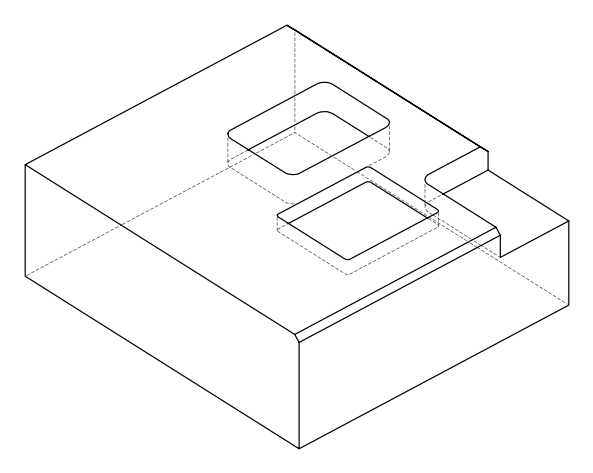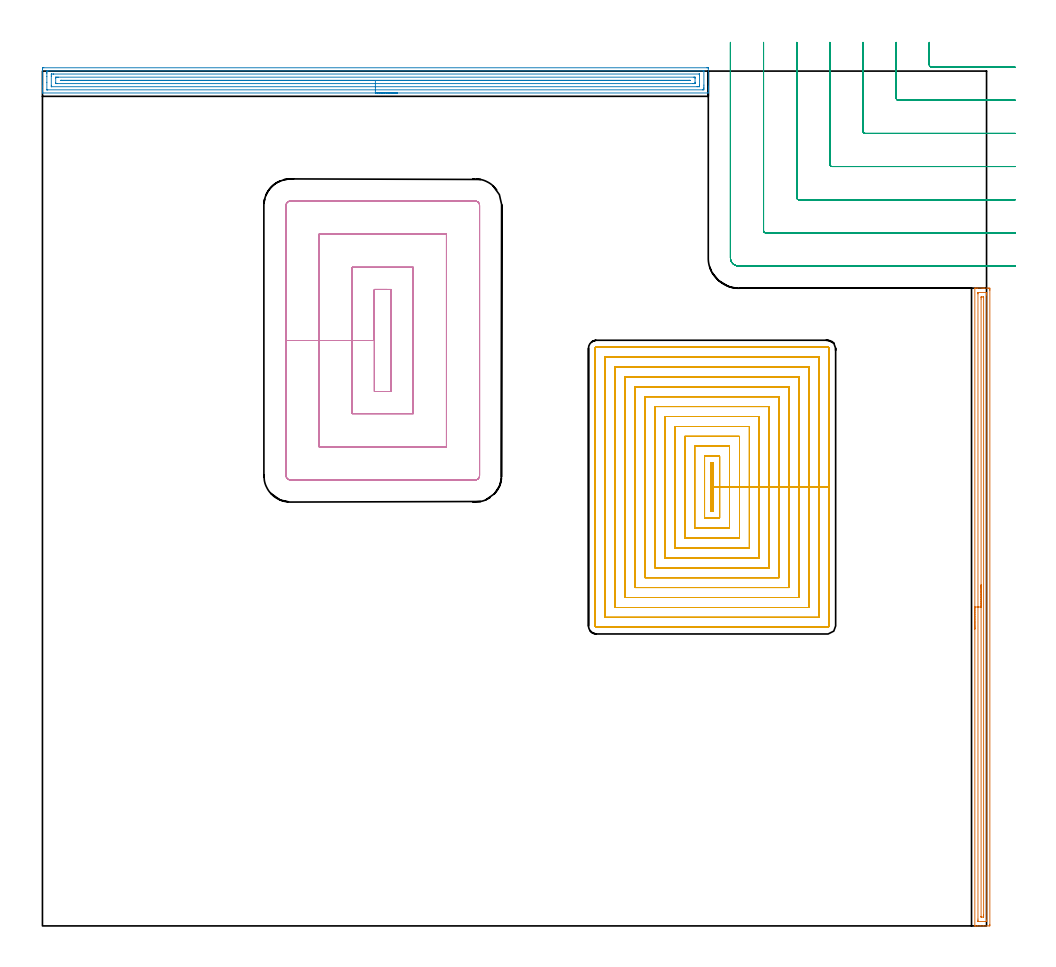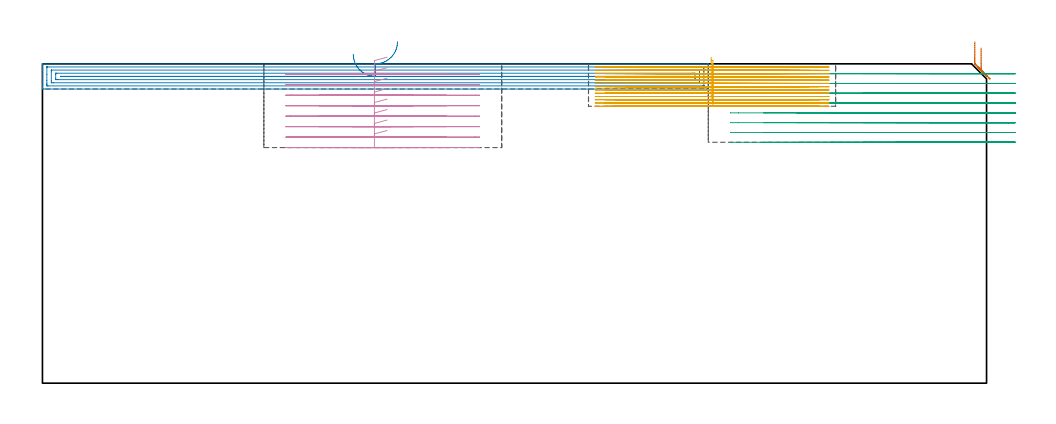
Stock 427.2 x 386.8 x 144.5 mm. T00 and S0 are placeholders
(PLAN: 5 operations, 2 tool changes, 141.5 min)
(1 AREA_MILL | FG_CHAMFER_SURFACE | UGT0205_001 | 7.11 min | 6775 mm3)
(2 AREA_MILL_1 | FG_CHAMFER_SURFACE_1 | UGT0205_001 | 12.21 min | 19964 mm3)
(3 MILL_CORNER_NOTCH_RECTANGULAR | CORNER_NOTCH_RECTANGULAR | UGT0201_094 | Follow Part, ap 5, ae 75% | 17.21 min | 436996 mm3)
(4 MILL_RECTANGULAR_POCKET | POCKET_RECTANGULAR_STRAIGHT | UGT0201_094 | Follow Part, ap 5, ae 75% | 18.09 min | 591658 mm3)
(5 MILL_RECTANGULAR_POCKET_1 | POCKET_RECTANGULAR_STRAIGHT_1 | UGT0201_014 | Follow Part, ap 1.5, ae 75% | 86.94 min | 285097 mm3)
(TOOL UGT0205_001 | Chamfer Mill 20 x 3 x 45 deg. | D20 FL50 Z2)
(TOOL UGT0201_094 | End mill 20 mm | D20 FL38 Z4)
(TOOL UGT0201_014 | End mill 6 mm | D6 FL24 Z4)
(OP 1 AREA_MILL)
G17 G21 G94 G90
T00 M6
G54
G17 G0 G90 X421.9 Y134.3 S1061 M3
G43 Z154.5 H0
G94 G1 Y134.338 Z153.628 F250.
Y134.452 Z152.763
Y134.641 Z151.912
Y134.903 Z151.08
Y135.237 Z150.274
Y135.64 Z149.5
Y136.108 Z148.764
Y136.64 Z148.072
Y137.229 Z147.429
Y137.872 Z146.84
Y138.564 Z146.308
Y139.3 Z145.84
Y140.074 Z145.437
Y140.88 Z145.103
Y141.712 Z144.841
Y142.564 Z144.652
Y143.428 Z144.538
Y144.3 Z144.5
Y288.44
X421.902 Y288.59 Z144.488
X422.021 Y288.598 Z144.371
X422.145 Y288.6 Z144.254
X422.489 Z143.91
X423.116 Z143.279
X425.176 Z141.221
X425.737 Z140.658
X426.33 Z140.065
X428.078 Z138.319
X428.358 Y288.597 Z138.039
X428.693 Y288.59 Z137.704
X428.698 Y288.341 Z137.701
X428.7 Y287.994 Z137.7
Y287.644
Y0.606
X428.698 Y0.259 Z137.701
X428.693 Y0.01 Z137.704
X428.358 Y0. Z138.039
X425.737 Z140.658
X424.303 Z142.094
X423.116 Z143.279
X422.145 Z144.254
X422.022 Z144.37
X422.009 Y0.001 Z144.383
X421.902 Y0.01 Z144.488
X421.9 Y0.16 Z144.5
Y144.3
X423.314 Z143.086
X423.315 Y286.006 Z143.085
X423.316 Y286.209 Z143.084
X423.32 Y286.553 Z143.08
X423.321 Y286.587 Z143.079
X423.377 Y286.592 Z143.023
X423.479 Y286.597 Z142.921
X423.607 Y286.599 Z142.793
X427.102 Z139.298
X427.239 Y286.593 Z139.161
X427.265 Y286.59 Z139.135
X427.279 Y286.582 Z139.121
X427.281 Y286.552 Z139.119
X427.284 Y286.413 Z139.116
X427.285 Y286.209 Z139.115
X427.286 Y285.519 Z139.114
X427.285 Y2.594 Z139.115
X427.284 Y2.391 Z139.116
X427.28 Y2.047 Z139.12
X427.279 Y2.013 Z139.121
X427.223 Y2.008 Z139.177
X427.121 Y2.003 Z139.279
X426.993 Y2.001 Z139.407
X423.498 Z142.902
X423.361 Y2.007 Z143.039
X423.335 Y2.01 Z143.065
X423.321 Y2.018 Z143.079
X423.319 Y2.048 Z143.081
X423.316 Y2.187 Z143.084
X423.315 Y2.391 Z143.085
X423.314 Y3.081 Z143.086
Y144.3
X424.728 Z141.672
X424.729 Y283.669 Z141.671
X424.732 Y284.424 Z141.668
X424.735 Y284.555 Z141.665
X424.74 Y284.59 Z141.66
X424.777 Y284.594 Z141.623
X424.863 Y284.597 Z141.537
X425.564 Y284.6 Z140.836
X425.737 Z140.663
X425.794 Y284.598 Z140.606
X425.84 Y284.594 Z140.56
X425.864 Y284.59 Z140.536
X425.866 Y284.56 Z140.534
X425.87 Y284.424 Z140.53
X425.871 Y284.286 Z140.529
Y4.931
X425.868 Y4.176 Z140.532
X425.865 Y4.045 Z140.535
X425.86 Y4.01 Z140.54
X425.823 Y4.006 Z140.577
X425.737 Y4.003 Z140.663
X425.036 Y4. Z141.364
X424.863 Z141.537
X424.806 Y4.002 Z141.594
X424.76 Y4.006 Z141.64
X424.736 Y4.01 Z141.664
X424.734 Y4.04 Z141.666
X424.73 Y4.176 Z141.67
X424.729 Y4.314 Z141.671
X424.728 Y144.3 Z141.672
Y145.172 Z141.71
Y146.036 Z141.823
Y146.888 Z142.012
Y147.72 Z142.275
Y148.526 Z142.608
Y149.3 Z143.011
Y150.036 Z143.48
Y150.728 Z144.011
Y151.371 Z144.6
Y151.96 Z145.244
Y152.492 Z145.936
Y152.96 Z146.672
Y153.363 Z147.445
Y153.697 Z148.251
Y153.959 Z149.083
Y154.148 Z149.935
Y154.262 Z150.8
Y154.3 Z151.672
G0 Z154.5
M5
M2
(OP 2 AREA_MILL_1)
G17 G21 G94 G90
T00 M6
G54
G17 G0 G90 X160.65 Y376.9 S1061 M3
G43 Z154.5 H0
G94 G1 X160.612 Z153.628 F250.
X160.498 Z152.763
X160.309 Z151.912
X160.047 Z151.08
X159.713 Z150.274
X159.31 Z149.5
X158.842 Z148.764
X158.31 Z148.072
X157.721 Z147.429
X157.078 Z146.84
X156.386 Z146.308
X155.65 Z145.84
X154.876 Z145.437
X154.07 Z145.103
X153.238 Z144.841
X152.387 Z144.652
X151.522 Z144.538
X150.65 Z144.5
X0.168
X0.01 Y376.906 Z144.493
X0. Y377.218 Z144.182
Y377.543 Z143.857
Y378.203 Z143.192
Y379.412 Z141.985
Y379.962 Z141.433
Y387.272 Z134.125
X0.005 Y387.877 Z133.521
X0.01 Y388.292 Z133.106
X0.189 Y388.296 Z133.103
X0.614 Y388.3 Z133.1
X300.686
X301.154 Y388.295 Z133.103
X301.29 Y388.292 Z133.106
X301.3 Y388.151 Z133.246
Y379.962 Z141.433
Y379.412 Z141.985
Y379.082 Z142.314
Y378.533 Z142.863
Y378.203 Z143.192
Y377.217 Z144.183
X301.29 Y376.906 Z144.493
X301.132 Y376.9 Z144.5
X150.65
Y378.314 Z143.086
X2.4 Y378.315 Z143.085
X2.286
X2.038 Y378.32 Z143.08
X2.014 Y378.321 Z143.079
X2.009 Y378.337 Z143.063
X2.003 Y378.368 Z143.032
X2.001 Y378.399 Z143.001
X2. Y381.72 Z139.68
Y384.359 Z137.041
Y385.632 Z135.768
X2.002 Y386.118 Z135.282
X2.006 Y386.506 Z134.894
X2.02 Y386.879 Z134.521
X2.4 Y386.884 Z134.516
X2.514 Y386.885 Z134.515
X298.9
X299.014
X299.262 Y386.88 Z134.52
X299.286 Y386.879 Z134.521
X299.291 Y386.863 Z134.537
X299.297 Y386.832 Z134.568
X299.299 Y386.801 Z134.599
X299.3 Y380.447 Z140.953
Y379.568 Z141.832
X299.298 Y379.082 Z142.318
X299.294 Y378.694 Z142.706
X299.28 Y378.321 Z143.079
X298.9 Y378.316 Z143.084
X298.786 Y378.315 Z143.085
X150.65 Y378.314 Z143.086
Y379.728 Z141.672
X4.186 Y379.729 Z141.671
X4.108 Y379.73 Z141.67
X4.045 Y379.733 Z141.667
X4.012 Y379.735 Z141.665
X4.009 Y379.779 Z141.621
X4.003 Y379.962 Z141.438
X4.001 Y380.145 Z141.255
X4. Y384.542 Z136.858
X4.004 Y385.238 Z136.162
X4.009 Y385.413 Z135.987
X4.018 Y385.465 Z135.935
X4.069 Y385.467 Z135.933
X4.186 Y385.469 Z135.931
X4.843 Y385.471 Z135.929
X5.079
X297.114
X297.193 Y385.47 Z135.93
X297.255 Y385.467 Z135.933
X297.288 Y385.465 Z135.935
X297.291 Y385.421 Z135.979
X297.297 Y385.238 Z136.162
X297.299 Y385.055 Z136.345
X297.3 Y380.658 Z140.742
X297.296 Y379.962 Z141.438
X297.291 Y379.787 Z141.613
X297.282 Y379.735 Z141.665
X297.232 Y379.733 Z141.667
X297.114 Y379.731 Z141.669
X296.457 Y379.729 Z141.671
X296.221 Y379.728 Z141.672
X150.65
Y381.143 Z140.257
X6.559
X6.133 Y381.145 Z140.255
X6.044 Y381.147 Z140.253
X6.01 Y381.15 Z140.25
X6.006 Y381.193 Z140.207
X6.003 Y381.293 Z140.107
X6. Y381.693 Z139.707
Y383.479 Z137.921
X6.006 Y383.905 Z137.495
X6.01 Y384.011 Z137.389
X6.02 Y384.051 Z137.349
X6.084 Y384.053 Z137.347
X6.28 Y384.056 Z137.344
X6.866 Y384.057 Z137.343
X7.172
X294.741
X295.167 Y384.055 Z137.345
X295.256 Y384.053 Z137.347
X295.29 Y384.05 Z137.35
X295.294 Y384.007 Z137.393
X295.297 Y383.907 Z137.493
X295.3 Y383.506 Z137.894
Y381.748 Z139.652
Y381.72 Z139.68
X295.294 Y381.294 Z140.106
X295.29 Y381.189 Z140.211
X295.28 Y381.149 Z140.251
X295.216 Y381.147 Z140.253
X295.02 Y381.144 Z140.256
X294.434 Y381.143 Z140.257
X294.128
X150.65
Y382.557 Z138.843
X8.695
X8.652 Y382.559 Z138.841
X8.1 Y382.6 Z138.8
X8.61 Y382.641 Z138.759
X8.652 Y382.642 Z138.758
X292.605
X292.648 Y382.641 Z138.759
X293.2 Y382.6 Z138.8
X292.69 Y382.559 Z138.841
X292.648 Y382.558 Z138.842
X150.65 Y382.557 Z138.843
X149.778 Z138.881
X148.914 Z138.995
X148.062 Z139.184
X147.23 Z139.446
X146.424 Z139.78
X145.65 Z140.183
X144.914 Z140.652
X144.222 Z141.183
X143.579 Z141.772
X142.99 Z142.415
X142.458 Z143.107
X141.99 Z143.843
X141.587 Z144.617
X141.253 Z145.423
X140.991 Z146.255
X140.802 Z147.107
X140.688 Z147.972
X140.65 Z148.843
G0 Z154.5
M5
M2
(OP 3 MILL_CORNER_NOTCH_RECTANGULAR)
G17 G21 G94 G90
T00 M6
G54
G17 G0 G90 X401.3 Y399.8 S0 M3
G43 Z154.5 H0
Z140.062
G94 G1 Y396.8 F250.
Y389.593 F500.
G3 X402.293 Y388.6 R1.
G1 X437.037
X440.037 F250.
G0 Z154.5
X386.3 Y399.8
Z140.062
G1 Y396.8
Y374.593 F500.
G3 X387.293 Y373.6 R1.
G1 X437.2
X440.2 F250.
G0 Z154.5
X371.3 Y399.8
Z140.062
G1 Y396.8
Y359.594 F500.
G3 X372.294 Y358.6 R1.
G1 X437.2
X440.2 F250.
G0 Z154.5
X356.3 Y399.8
Z140.062
G1 Y396.8
Y344.594 F500.
G3 X357.294 Y343.6 R1.
G1 X437.2
X440.2 F250.
G0 Z154.5
X341.3 Y399.8
Z140.062
G1 Y396.8
Y329.595 F500.
G3 X342.295 Y328.6 R1.
G1 X437.2
X440.2 F250.
G0 Z154.5
X326.3 Y399.8
Z140.062
G1 Y396.8
Y314.595 F500.
G3 X327.295 Y313.6 R1.
G1 X437.2
X440.2 F250.
G0 Z154.5
X311.3 Y399.8
Z140.062
G1 Y396.8
Y302.3 F500.
G3 X315. Y298.6 R3.7
G1 X437.2
X440.2 F250.
G0 Z154.5
X401.3 Y399.8
Z135.625
G1 Y396.8
Y389.593 F500.
G3 X402.293 Y388.6 R1.
G1 X437.037
X440.037 F250.
G0 Z154.5
X386.3 Y399.8
Z135.625
G1 Y396.8
Y374.593 F500.
G3 X387.293 Y373.6 R1.
G1 X437.2
X440.2 F250.
G0 Z154.5
X371.3 Y399.8
Z135.625
G1 Y396.8
Y359.594 F500.
G3 X372.294 Y358.6 R1.
G1 X437.2
X440.2 F250.
G0 Z154.5
X356.3 Y399.8
Z135.625
G1 Y396.8
Y344.594 F500.
G3 X357.294 Y343.6 R1.
G1 X437.2
X440.2 F250.
G0 Z154.5
X341.3 Y399.8
Z135.625
G1 Y396.8
Y329.595 F500.
G3 X342.295 Y328.6 R1.
G1 X437.2
X440.2 F250.
G0 Z154.5
X326.3 Y399.8
Z135.625
G1 Y396.8
Y314.595 F500.
G3 X327.295 Y313.6 R1.
G1 X437.2
X440.2 F250.
G0 Z154.5
X311.3 Y399.8
Z135.625
G1 Y396.8
Y302.3 F500.
G3 X315. Y298.6 R3.7
G1 X437.2
X440.2 F250.
G0 Z154.5
X401.3 Y399.8
Z131.187
G1 Y396.8
Y389.593 F500.
G3 X402.293 Y388.6 R1.
G1 X437.037
X440.037 F250.
G0 Z154.5
X386.3 Y399.8
Z131.187
G1 Y396.8
Y374.594 F500.
G3 X387.294 Y373.6 R1.
G1 X437.2
X440.2 F250.
G0 Z154.5
X371.3 Y399.8
Z131.187
G1 Y396.8
Y359.594 F500.
G3 X372.294 Y358.6 R1.
G1 X437.2
X440.2 F250.
G0 Z154.5
X356.3 Y399.8
Z131.187
G1 Y396.8
Y344.594 F500.
G3 X357.294 Y343.6 R1.
G1 X437.2
X440.2 F250.
G0 Z154.5
X341.3 Y399.8
Z131.187
G1 Y396.8
Y329.595 F500.
G3 X342.295 Y328.6 R1.
G1 X437.2
X440.2 F250.
G0 Z154.5
X326.3 Y399.8
Z131.187
G1 Y396.8
Y314.595 F500.
G3 X327.295 Y313.6 R1.
G1 X437.2
X440.2 F250.
G0 Z154.5
X311.3 Y399.8
Z131.187
G1 Y396.8
Y302.3 F500.
G3 X315. Y298.6 R3.7
G1 X437.2
X440.2 F250.
G0 Z154.5
X401.3 Y399.8
Z126.75
G1 Y396.8
Y389.593 F500.
G3 X402.293 Y388.6 R1.
G1 X437.037
X440.037 F250.
G0 Z154.5
X386.3 Y399.8
Z126.75
G1 Y396.8
Y374.594 F500.
G3 X387.294 Y373.6 R1.
G1 X437.2
X440.2 F250.
G0 Z154.5
X371.3 Y399.8
Z126.75
G1 Y396.8
Y359.594 F500.
G3 X372.294 Y358.6 R1.
G1 X437.2
X440.2 F250.
G0 Z154.5
X356.3 Y399.8
Z126.75
G1 Y396.8
Y344.594 F500.
G3 X357.294 Y343.6 R1.
G1 X437.2
X440.2 F250.
G0 Z154.5
X341.3 Y399.8
Z126.75
G1 Y396.8
Y329.595 F500.
G3 X342.295 Y328.6 R1.
G1 X437.2
X440.2 F250.
G0 Z154.5
X326.3 Y399.8
Z126.75
G1 Y396.8
Y314.595 F500.
G3 X327.295 Y313.6 R1.
G1 X437.2
X440.2 F250.
G0 Z154.5
X311.3 Y399.8
Z126.75
G1 Y396.8
Y302.3 F500.
G3 X315. Y298.6 R3.7
G1 X437.2
X440.2 F250.
G0 Z154.5
X401.3 Y399.8
Z122.312
G1 Y396.8
Y389.593 F500.
G3 X402.293 Y388.6 R1.
G1 X437.037
X440.037 F250.
G0 Z154.5
X386.3 Y399.8
Z122.312
G1 Y396.8
Y374.594 F500.
G3 X387.294 Y373.6 R1.
G1 X437.2
X440.2 F250.
G0 Z154.5
X371.3 Y399.8
Z122.312
G1 Y396.8
Y359.594 F500.
G3 X372.294 Y358.6 R1.
G1 X437.2
X440.2 F250.
G0 Z154.5
X356.3 Y399.8
Z122.312
G1 Y396.8
Y344.594 F500.
G3 X357.294 Y343.6 R1.
G1 X437.2
X440.2 F250.
G0 Z154.5
X341.3 Y399.8
Z122.312
G1 Y396.8
Y329.595 F500.
G3 X342.295 Y328.6 R1.
G1 X437.2
X440.2 F250.
G0 Z154.5
X326.3 Y399.8
Z122.312
G1 Y396.8
Y314.595 F500.
G3 X327.295 Y313.6 R1.
G1 X437.2
X440.2 F250.
G0 Z154.5
X311.3 Y399.8
Z122.312
G1 Y396.8
Y302.3 F500.
G3 X315. Y298.6 R3.7
G1 X437.2
X440.2 F250.
G0 Z154.5
X401.3 Y399.8
Z117.875
G1 Y396.8
Y389.593 F500.
G3 X402.293 Y388.6 R1.
G1 X437.037
X440.037 F250.
G0 Z154.5
X386.3 Y399.8
Z117.875
G1 Y396.8
Y374.594 F500.
G3 X387.294 Y373.6 R1.
G1 X437.2
X440.2 F250.
G0 Z154.5
X371.3 Y399.8
Z117.875
G1 Y396.8
Y359.594 F500.
G3 X372.294 Y358.6 R1.
G1 X437.2
X440.2 F250.
G0 Z154.5
X356.3 Y399.8
Z117.875
G1 Y396.8
Y344.594 F500.
G3 X357.294 Y343.6 R1.
G1 X437.2
X440.2 F250.
G0 Z154.5
X341.3 Y399.8
Z117.875
G1 Y396.8
Y329.595 F500.
G3 X342.295 Y328.6 R1.
G1 X437.2
X440.2 F250.
G0 Z154.5
X326.3 Y399.8
Z117.875
G1 Y396.8
Y314.595 F500.
G3 X327.295 Y313.6 R1.
G1 X437.2
X440.2 F250.
G0 Z154.5
X311.3 Y399.8
Z117.875
G1 Y396.8
Y302.3 F500.
G3 X315. Y298.6 R3.7
G1 X437.2
X440.2 F250.
G0 Z154.5
X401.3 Y399.8
Z113.437
G1 Y396.8
Y389.593 F500.
G3 X402.293 Y388.6 R1.
G1 X437.037
X440.037 F250.
G0 Z154.5
X386.3 Y399.8
Z113.437
G1 Y396.8
Y374.594 F500.
G3 X387.294 Y373.6 R1.
G1 X437.2
X440.2 F250.
G0 Z154.5
X371.3 Y399.8
Z113.437
G1 Y396.8
Y359.594 F500.
G3 X372.294 Y358.6 R1.
G1 X437.2
X440.2 F250.
G0 Z154.5
X356.3 Y399.8
Z113.437
G1 Y396.8
Y344.594 F500.
G3 X357.294 Y343.6 R1.
G1 X437.2
X440.2 F250.
G0 Z154.5
X341.3 Y399.8
Z113.437
G1 Y396.8
Y329.595 F500.
G3 X342.295 Y328.6 R1.
G1 X437.2
X440.2 F250.
G0 Z154.5
X326.3 Y399.8
Z113.437
G1 Y396.8
Y314.595 F500.
G3 X327.295 Y313.6 R1.
G1 X437.2
X440.2 F250.
G0 Z154.5
X311.3 Y399.8
Z113.437
G1 Y396.8
Y302.3 F500.
G3 X315. Y298.6 R3.7
G1 X437.2
X440.2 F250.
G0 Z154.5
X401.3 Y399.8
Z109.
G1 Y396.8
Y389.593 F500.
G3 X402.293 Y388.6 R1.
G1 X437.037
X440.037 F250.
G0 Z154.5
X386.3 Y399.8
Z109.
G1 Y396.8
Y374.594 F500.
G3 X387.294 Y373.6 R1.
G1 X437.2
X440.2 F250.
G0 Z154.5
X371.3 Y399.8
Z109.
G1 Y396.8
Y359.594 F500.
G3 X372.294 Y358.6 R1.
G1 X437.2
X440.2 F250.
G0 Z154.5
X356.3 Y399.8
Z109.
G1 Y396.8
Y344.594 F500.
G3 X357.294 Y343.6 R1.
G1 X437.2
X440.2 F250.
G0 Z154.5
X341.3 Y399.8
Z109.
G1 Y396.8
Y329.595 F500.
G3 X342.295 Y328.6 R1.
G1 X437.2
X440.2 F250.
G0 Z154.5
X326.3 Y399.8
Z109.
G1 Y396.8
Y314.595 F500.
G3 X327.295 Y313.6 R1.
G1 X437.2
X440.2 F250.
G0 Z154.5
X311.3 Y399.8
Z109.
G1 Y396.8
Y302.3 F500.
G3 X315. Y298.6 R3.7
G1 X437.2
X440.2 F250.
G0 Z154.5
M5
M2
(OP 4 MILL_RECTANGULAR_POCKET)
G17 G21 G94 G90
T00 M6
G54
G17 G0 G90 X155.977 Y288. S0 M3
G43 Z154.5 H0
Z147.5
G94 G1 X150.2 Z145.952 F250.
Y264.9 Z139.762
Y241.8 F500.
X157.8
Y288.
X150.2
Y264.9
X140.2
Y231.8
X167.8
Y298.
X140.2
Y264.9
X125.2
Y216.8
X182.8
Y313.
X125.2
Y264.9
X110.2
Y203.8
G3 X112.2 Y201.8 R2.
G1 X195.8
G3 X197.8 Y203.8 R2.
G1 Y326.
G3 X195.8 Y328. R2.
G1 X112.2
G3 X110.2 Y326. R2.
G1 Y264.9
Y263.9
G0 X155.977 Y288. Z142.762
G1 X150.2 Z141.215 F250.
Y264.9 Z135.025
Y241.8 F500.
X157.8
Y288.
X150.2
Y264.9
X140.2
Y231.8
X167.8
Y298.
X140.2
Y264.9
X125.2
Y216.8
X182.8
Y313.
X125.2
Y264.9
X110.2
Y203.8
G3 X112.2 Y201.8 R2.
G1 X195.8
G3 X197.8 Y203.8 R2.
G1 Y326.
G3 X195.8 Y328. R2.
G1 X112.2
G3 X110.2 Y326. R2.
G1 Y264.9
Y263.9
G0 X155.977 Y288. Z138.025
G1 X150.2 Z136.477 F250.
Y264.9 Z130.287
Y241.8 F500.
X157.8
Y288.
X150.2
Y264.9
X140.2
Y231.8
X167.8
Y298.
X140.2
Y264.9
X125.2
Y216.8
X182.8
Y313.
X125.2
Y264.9
X110.2
Y203.8
G3 X112.2 Y201.8 R2.
G1 X195.8
G3 X197.8 Y203.8 R2.
G1 Y326.
G3 X195.8 Y328. R2.
G1 X112.2
G3 X110.2 Y326. R2.
G1 Y264.9
Y263.9
G0 X155.977 Y288. Z133.287
G1 X150.2 Z131.74 F250.
Y264.9 Z125.55
Y241.8 F500.
X157.8
Y288.
X150.2
Y264.9
X140.2
Y231.8
X167.8
Y298.
X140.2
Y264.9
X125.2
Y216.8
X182.8
Y313.
X125.2
Y264.9
X110.2
Y203.8
G3 X112.2 Y201.8 R2.
G1 X195.8
G3 X197.8 Y203.8 R2.
G1 Y326.
G3 X195.8 Y328. R2.
G1 X112.2
G3 X110.2 Y326. R2.
G1 Y264.9
Y263.9
G0 X155.977 Y288. Z128.55
G1 X150.2 Z127.002 F250.
Y264.9 Z120.812
Y241.8 F500.
X157.8
Y288.
X150.2
Y264.9
X140.2
Y231.8
X167.8
Y298.
X140.2
Y264.9
X125.2
Y216.8
X182.8
Y313.
X125.2
Y264.9
X110.2
Y203.8
G3 X112.2 Y201.8 R2.
G1 X195.8
G3 X197.8 Y203.8 R2.
G1 Y326.
G3 X195.8 Y328. R2.
G1 X112.2
G3 X110.2 Y326. R2.
G1 Y264.9
Y263.9
G0 X155.977 Y288. Z123.812
G1 X150.2 Z122.265 F250.
Y264.9 Z116.075
Y241.8 F500.
X157.8
Y288.
X150.2
Y264.9
X140.2
Y231.8
X167.8
Y298.
X140.2
Y264.9
X125.2
Y216.8
X182.8
Y313.
X125.2
Y264.9
X110.2
Y203.8
G3 X112.2 Y201.8 R2.
G1 X195.8
G3 X197.8 Y203.8 R2.
G1 Y326.
G3 X195.8 Y328. R2.
G1 X112.2
G3 X110.2 Y326. R2.
G1 Y264.9
Y263.9
G0 X155.977 Y288. Z119.075
G1 X150.2 Z117.527 F250.
Y264.9 Z111.337
Y241.8 F500.
X157.8
Y288.
X150.2
Y264.9
X140.2
Y231.8
X167.8
Y298.
X140.2
Y264.9
X125.2
Y216.8
X182.8
Y313.
X125.2
Y264.9
X110.2
Y203.8
G3 X112.2 Y201.8 R2.
G1 X195.8
G3 X197.8 Y203.8 R2.
G1 Y326.
G3 X195.8 Y328. R2.
G1 X112.2
G3 X110.2 Y326. R2.
G1 Y264.9
Y263.9
G0 X155.977 Y288. Z114.337
G1 X150.2 Z112.79 F250.
Y264.9 Z106.6
Y241.8 F500.
X157.8
Y288.
X150.2
Y264.9
X140.2
Y231.8
X167.8
Y298.
X140.2
Y264.9
X125.2
Y216.8
X182.8
Y313.
X125.2
Y264.9
X110.2
Y203.8
G3 X112.2 Y201.8 R2.
G1 X195.8
G3 X197.8 Y203.8 R2.
G1 Y326.
G3 X195.8 Y328. R2.
G1 X112.2
G3 X110.2 Y326. R2.
G1 Y264.9
Y263.9
G0 Z154.5
M5
M2
(OP 5 MILL_RECTANGULAR_POCKET_1)
G17 G21 G94 G90
T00 M6
G54
G17 G0 G90 X302.6 Y192.558 S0 M3
G43 Z154.5 H0
Z147.5
G94 G1 Y187.6 Z146.171 F250.
X303.4 Z145.957
Y198.55 Z143.023
Y209.5 F500.
X302.6
Y187.6
X303.4
Y198.55
X306.4
Y212.5
X299.6
Y184.6
X306.4
Y198.55
X310.9
Y217.
X295.1
Y180.1
X310.9
Y198.55
X315.4
Y221.5
X290.6
Y175.6
X315.4
Y198.55
X319.9
Y226.
X286.1
Y171.1
X319.9
Y198.55
X324.4
Y230.5
X281.6
Y166.6
X324.4
Y198.55
X328.9
Y235.
X277.1
Y162.1
X328.9
Y198.55
X333.4
Y239.5
X272.6
Y157.6
X333.4
Y198.55
X337.9
Y244.
X268.1
Y153.1
X337.9
Y198.55
X342.4
Y248.5
X263.6
Y148.6
X342.4
Y198.55
X346.9
Y253.
X259.1
Y144.1
X346.9
Y198.55
X351.4
Y257.5
X254.6
Y139.6
X351.4
Y198.55
X355.9
Y261.4
G3 X355.3 Y262. R0.6
G1 X250.7
G3 X250.1 Y261.4 R0.6
G1 Y135.7
G3 X250.7 Y135.1 R0.6
G1 X355.3
G3 X355.9 Y135.7 R0.6
G1 Y198.55
Y199.55
G0 X302.6 Y192.558 Z146.023
G1 Y187.6 Z144.694 F250.
X303.4 Z144.48
Y198.55 Z141.546
Y209.5 F500.
X302.6
Y187.6
X303.4
Y198.55
X306.4
Y212.5
X299.6
Y184.6
X306.4
Y198.55
X310.9
Y217.
X295.1
Y180.1
X310.9
Y198.55
X315.4
Y221.5
X290.6
Y175.6
X315.4
Y198.55
X319.9
Y226.
X286.1
Y171.1
X319.9
Y198.55
X324.4
Y230.5
X281.6
Y166.6
X324.4
Y198.55
X328.9
Y235.
X277.1
Y162.1
X328.9
Y198.55
X333.4
Y239.5
X272.6
Y157.6
X333.4
Y198.55
X337.9
Y244.
X268.1
Y153.1
X337.9
Y198.55
X342.4
Y248.5
X263.6
Y148.6
X342.4
Y198.55
X346.9
Y253.
X259.1
Y144.1
X346.9
Y198.55
X351.4
Y257.5
X254.6
Y139.6
X351.4
Y198.55
X355.9
Y261.4
G3 X355.3 Y262. R0.6
G1 X250.7
G3 X250.1 Y261.4 R0.6
G1 Y135.7
G3 X250.7 Y135.1 R0.6
G1 X355.3
G3 X355.9 Y135.7 R0.6
G1 Y198.55
Y199.55
G0 X302.6 Y192.558 Z144.546
G1 Y187.6 Z143.218 F250.
X303.4 Z143.003
Y198.55 Z140.069
Y209.5 F500.
X302.6
Y187.6
X303.4
Y198.55
X306.4
Y212.5
X299.6
Y184.6
X306.4
Y198.55
X310.9
Y217.
X295.1
Y180.1
X310.9
Y198.55
X315.4
Y221.5
X290.6
Y175.6
X315.4
Y198.55
X319.9
Y226.
X286.1
Y171.1
X319.9
Y198.55
X324.4
Y230.5
X281.6
Y166.6
X324.4
Y198.55
X328.9
Y235.
X277.1
Y162.1
X328.9
Y198.55
X333.4
Y239.5
X272.6
Y157.6
X333.4
Y198.55
X337.9
Y244.
X268.1
Y153.1
X337.9
Y198.55
X342.4
Y248.5
X263.6
Y148.6
X342.4
Y198.55
X346.9
Y253.
X259.1
Y144.1
X346.9
Y198.55
X351.4
Y257.5
X254.6
Y139.6
X351.4
Y198.55
X355.9
Y261.4
G3 X355.3 Y262. R0.6
G1 X250.7
G3 X250.1 Y261.4 R0.6
G1 Y135.7
G3 X250.7 Y135.1 R0.6
G1 X355.3
G3 X355.9 Y135.7 R0.6
G1 Y198.55
Y199.55
G0 X302.6 Y192.558 Z143.069
G1 Y187.6 Z141.741 F250.
X303.4 Z141.526
Y198.55 Z138.592
Y209.5 F500.
X302.6
Y187.6
X303.4
Y198.55
X306.4
Y212.5
X299.6
Y184.6
X306.4
Y198.55
X310.9
Y217.
X295.1
Y180.1
X310.9
Y198.55
X315.4
Y221.5
X290.6
Y175.6
X315.4
Y198.55
X319.9
Y226.
X286.1
Y171.1
X319.9
Y198.55
X324.4
Y230.5
X281.6
Y166.6
X324.4
Y198.55
X328.9
Y235.
X277.1
Y162.1
X328.9
Y198.55
X333.4
Y239.5
X272.6
Y157.6
X333.4
Y198.55
X337.9
Y244.
X268.1
Y153.1
X337.9
Y198.55
X342.4
Y248.5
X263.6
Y148.6
X342.4
Y198.55
X346.9
Y253.
X259.1
Y144.1
X346.9
Y198.55
X351.4
Y257.5
X254.6
Y139.6
X351.4
Y198.55
X355.9
Y261.4
G3 X355.3 Y262. R0.6
G1 X250.7
G3 X250.1 Y261.4 R0.6
G1 Y135.7
G3 X250.7 Y135.1 R0.6
G1 X355.3
G3 X355.9 Y135.7 R0.6
G1 Y198.55
Y199.55
G0 X302.6 Y192.558 Z141.592
G1 Y187.6 Z140.264 F250.
X303.4 Z140.049
Y198.55 Z137.115
Y209.5 F500.
X302.6
Y187.6
X303.4
Y198.55
X306.4
Y212.5
X299.6
Y184.6
X306.4
Y198.55
X310.9
Y217.
X295.1
Y180.1
X310.9
Y198.55
X315.4
Y221.5
X290.6
Y175.6
X315.4
Y198.55
X319.9
Y226.
X286.1
Y171.1
X319.9
Y198.55
X324.4
Y230.5
X281.6
Y166.6
X324.4
Y198.55
X328.9
Y235.
X277.1
Y162.1
X328.9
Y198.55
X333.4
Y239.5
X272.6
Y157.6
X333.4
Y198.55
X337.9
Y244.
X268.1
Y153.1
X337.9
Y198.55
X342.4
Y248.5
X263.6
Y148.6
X342.4
Y198.55
X346.9
Y253.
X259.1
Y144.1
X346.9
Y198.55
X351.4
Y257.5
X254.6
Y139.6
X351.4
Y198.55
X355.9
Y261.4
G3 X355.3 Y262. R0.6
G1 X250.7
G3 X250.1 Y261.4 R0.6
G1 Y135.7
G3 X250.7 Y135.1 R0.6
G1 X355.3
G3 X355.9 Y135.7 R0.6
G1 Y198.55
Y199.55
G0 X302.6 Y192.558 Z140.115
G1 Y187.6 Z138.787 F250.
X303.4 Z138.572
Y198.55 Z135.638
Y209.5 F500.
X302.6
Y187.6
X303.4
Y198.55
X306.4
Y212.5
X299.6
Y184.6
X306.4
Y198.55
X310.9
Y217.
X295.1
Y180.1
X310.9
Y198.55
X315.4
Y221.5
X290.6
Y175.6
X315.4
Y198.55
X319.9
Y226.
X286.1
Y171.1
X319.9
Y198.55
X324.4
Y230.5
X281.6
Y166.6
X324.4
Y198.55
X328.9
Y235.
X277.1
Y162.1
X328.9
Y198.55
X333.4
Y239.5
X272.6
Y157.6
X333.4
Y198.55
X337.9
Y244.
X268.1
Y153.1
X337.9
Y198.55
X342.4
Y248.5
X263.6
Y148.6
X342.4
Y198.55
X346.9
Y253.
X259.1
Y144.1
X346.9
Y198.55
X351.4
Y257.5
X254.6
Y139.6
X351.4
Y198.55
X355.9
Y261.4
G3 X355.3 Y262. R0.6
G1 X250.7
G3 X250.1 Y261.4 R0.6
G1 Y135.7
G3 X250.7 Y135.1 R0.6
G1 X355.3
G3 X355.9 Y135.7 R0.6
G1 Y198.55
Y199.55
G0 X302.6 Y192.558 Z138.638
G1 Y187.6 Z137.31 F250.
X303.4 Z137.096
Y198.55 Z134.161
Y209.5 F500.
X302.6
Y187.6
X303.4
Y198.55
X306.4
Y212.5
X299.6
Y184.6
X306.4
Y198.55
X310.9
Y217.
X295.1
Y180.1
X310.9
Y198.55
X315.4
Y221.5
X290.6
Y175.6
X315.4
Y198.55
X319.9
Y226.
X286.1
Y171.1
X319.9
Y198.55
X324.4
Y230.5
X281.6
Y166.6
X324.4
Y198.55
X328.9
Y235.
X277.1
Y162.1
X328.9
Y198.55
X333.4
Y239.5
X272.6
Y157.6
X333.4
Y198.55
X337.9
Y244.
X268.1
Y153.1
X337.9
Y198.55
X342.4
Y248.5
X263.6
Y148.6
X342.4
Y198.55
X346.9
Y253.
X259.1
Y144.1
X346.9
Y198.55
X351.4
Y257.5
X254.6
Y139.6
X351.4
Y198.55
X355.9
Y261.4
G3 X355.3 Y262. R0.6
G1 X250.7
G3 X250.1 Y261.4 R0.6
G1 Y135.7
G3 X250.7 Y135.1 R0.6
G1 X355.3
G3 X355.9 Y135.7 R0.6
G1 Y198.55
Y199.55
G0 X302.6 Y192.558 Z137.161
G1 Y187.6 Z135.833 F250.
X303.4 Z135.619
Y198.55 Z132.685
Y209.5 F500.
X302.6
Y187.6
X303.4
Y198.55
X306.4
Y212.5
X299.6
Y184.6
X306.4
Y198.55
X310.9
Y217.
X295.1
Y180.1
X310.9
Y198.55
X315.4
Y221.5
X290.6
Y175.6
X315.4
Y198.55
X319.9
Y226.
X286.1
Y171.1
X319.9
Y198.55
X324.4
Y230.5
X281.6
Y166.6
X324.4
Y198.55
X328.9
Y235.
X277.1
Y162.1
X328.9
Y198.55
X333.4
Y239.5
X272.6
Y157.6
X333.4
Y198.55
X337.9
Y244.
X268.1
Y153.1
X337.9
Y198.55
X342.4
Y248.5
X263.6
Y148.6
X342.4
Y198.55
X346.9
Y253.
X259.1
Y144.1
X346.9
Y198.55
X351.4
Y257.5
X254.6
Y139.6
X351.4
Y198.55
X355.9
Y261.4
G3 X355.3 Y262. R0.6
G1 X250.7
G3 X250.1 Y261.4 R0.6
G1 Y135.7
G3 X250.7 Y135.1 R0.6
G1 X355.3
G3 X355.9 Y135.7 R0.6
G1 Y198.55
Y199.55
G0 X302.6 Y192.558 Z135.685
G1 Y187.6 Z134.356 F250.
X303.4 Z134.142
Y198.55 Z131.208
Y209.5 F500.
X302.6
Y187.6
X303.4
Y198.55
X306.4
Y212.5
X299.6
Y184.6
X306.4
Y198.55
X310.9
Y217.
X295.1
Y180.1
X310.9
Y198.55
X315.4
Y221.5
X290.6
Y175.6
X315.4
Y198.55
X319.9
Y226.
X286.1
Y171.1
X319.9
Y198.55
X324.4
Y230.5
X281.6
Y166.6
X324.4
Y198.55
X328.9
Y235.
X277.1
Y162.1
X328.9
Y198.55
X333.4
Y239.5
X272.6
Y157.6
X333.4
Y198.55
X337.9
Y244.
X268.1
Y153.1
X337.9
Y198.55
X342.4
Y248.5
X263.6
Y148.6
X342.4
Y198.55
X346.9
Y253.
X259.1
Y144.1
X346.9
Y198.55
X351.4
Y257.5
X254.6
Y139.6
X351.4
Y198.55
X355.9
Y261.4
G3 X355.3 Y262. R0.6
G1 X250.7
G3 X250.1 Y261.4 R0.6
G1 Y135.7
G3 X250.7 Y135.1 R0.6
G1 X355.3
G3 X355.9 Y135.7 R0.6
G1 Y198.55
Y199.55
G0 X302.6 Y192.558 Z134.208
G1 Y187.6 Z132.879 F250.
X303.4 Z132.665
Y198.55 Z129.731
Y209.5 F500.
X302.6
Y187.6
X303.4
Y198.55
X306.4
Y212.5
X299.6
Y184.6
X306.4
Y198.55
X310.9
Y217.
X295.1
Y180.1
X310.9
Y198.55
X315.4
Y221.5
X290.6
Y175.6
X315.4
Y198.55
X319.9
Y226.
X286.1
Y171.1
X319.9
Y198.55
X324.4
Y230.5
X281.6
Y166.6
X324.4
Y198.55
X328.9
Y235.
X277.1
Y162.1
X328.9
Y198.55
X333.4
Y239.5
X272.6
Y157.6
X333.4
Y198.55
X337.9
Y244.
X268.1
Y153.1
X337.9
Y198.55
X342.4
Y248.5
X263.6
Y148.6
X342.4
Y198.55
X346.9
Y253.
X259.1
Y144.1
X346.9
Y198.55
X351.4
Y257.5
X254.6
Y139.6
X351.4
Y198.55
X355.9
Y261.4
G3 X355.3 Y262. R0.6
G1 X250.7
G3 X250.1 Y261.4 R0.6
G1 Y135.7
G3 X250.7 Y135.1 R0.6
G1 X355.3
G3 X355.9 Y135.7 R0.6
G1 Y198.55
Y199.55
G0 X302.6 Y192.558 Z132.731
G1 Y187.6 Z131.402 F250.
X303.4 Z131.188
Y198.55 Z128.254
Y209.5 F500.
X302.6
Y187.6
X303.4
Y198.55
X306.4
Y212.5
X299.6
Y184.6
X306.4
Y198.55
X310.9
Y217.
X295.1
Y180.1
X310.9
Y198.55
X315.4
Y221.5
X290.6
Y175.6
X315.4
Y198.55
X319.9
Y226.
X286.1
Y171.1
X319.9
Y198.55
X324.4
Y230.5
X281.6
Y166.6
X324.4
Y198.55
X328.9
Y235.
X277.1
Y162.1
X328.9
Y198.55
X333.4
Y239.5
X272.6
Y157.6
X333.4
Y198.55
X337.9
Y244.
X268.1
Y153.1
X337.9
Y198.55
X342.4
Y248.5
X263.6
Y148.6
X342.4
Y198.55
X346.9
Y253.
X259.1
Y144.1
X346.9
Y198.55
X351.4
Y257.5
X254.6
Y139.6
X351.4
Y198.55
X355.9
Y261.4
G3 X355.3 Y262. R0.6
G1 X250.7
G3 X250.1 Y261.4 R0.6
G1 Y135.7
G3 X250.7 Y135.1 R0.6
G1 X355.3
G3 X355.9 Y135.7 R0.6
G1 Y198.55
Y199.55
G0 X302.6 Y192.558 Z131.254
G1 Y187.6 Z129.925 F250.
X303.4 Z129.711
Y198.55 Z126.777
Y209.5 F500.
X302.6
Y187.6
X303.4
Y198.55
X306.4
Y212.5
X299.6
Y184.6
X306.4
Y198.55
X310.9
Y217.
X295.1
Y180.1
X310.9
Y198.55
X315.4
Y221.5
X290.6
Y175.6
X315.4
Y198.55
X319.9
Y226.
X286.1
Y171.1
X319.9
Y198.55
X324.4
Y230.5
X281.6
Y166.6
X324.4
Y198.55
X328.9
Y235.
X277.1
Y162.1
X328.9
Y198.55
X333.4
Y239.5
X272.6
Y157.6
X333.4
Y198.55
X337.9
Y244.
X268.1
Y153.1
X337.9
Y198.55
X342.4
Y248.5
X263.6
Y148.6
X342.4
Y198.55
X346.9
Y253.
X259.1
Y144.1
X346.9
Y198.55
X351.4
Y257.5
X254.6
Y139.6
X351.4
Y198.55
X355.9
Y261.4
G3 X355.3 Y262. R0.6
G1 X250.7
G3 X250.1 Y261.4 R0.6
G1 Y135.7
G3 X250.7 Y135.1 R0.6
G1 X355.3
G3 X355.9 Y135.7 R0.6
G1 Y198.55
Y199.55
G0 X302.6 Y192.558 Z129.777
G1 Y187.6 Z128.448 F250.
X303.4 Z128.234
Y198.55 Z125.3
Y209.5 F500.
X302.6
Y187.6
X303.4
Y198.55
X306.4
Y212.5
X299.6
Y184.6
X306.4
Y198.55
X310.9
Y217.
X295.1
Y180.1
X310.9
Y198.55
X315.4
Y221.5
X290.6
Y175.6
X315.4
Y198.55
X319.9
Y226.
X286.1
Y171.1
X319.9
Y198.55
X324.4
Y230.5
X281.6
Y166.6
X324.4
Y198.55
X328.9
Y235.
X277.1
Y162.1
X328.9
Y198.55
X333.4
Y239.5
X272.6
Y157.6
X333.4
Y198.55
X337.9
Y244.
X268.1
Y153.1
X337.9
Y198.55
X342.4
Y248.5
X263.6
Y148.6
X342.4
Y198.55
X346.9
Y253.
X259.1
Y144.1
X346.9
Y198.55
X351.4
Y257.5
X254.6
Y139.6
X351.4
Y198.55
X355.9
Y261.4
G3 X355.3 Y262. R0.6
G1 X250.7
G3 X250.1 Y261.4 R0.6
G1 Y135.7
G3 X250.7 Y135.1 R0.6
G1 X355.3
G3 X355.9 Y135.7 R0.6
G1 Y198.55
Y199.55
G0 Z154.5
M5
M2
